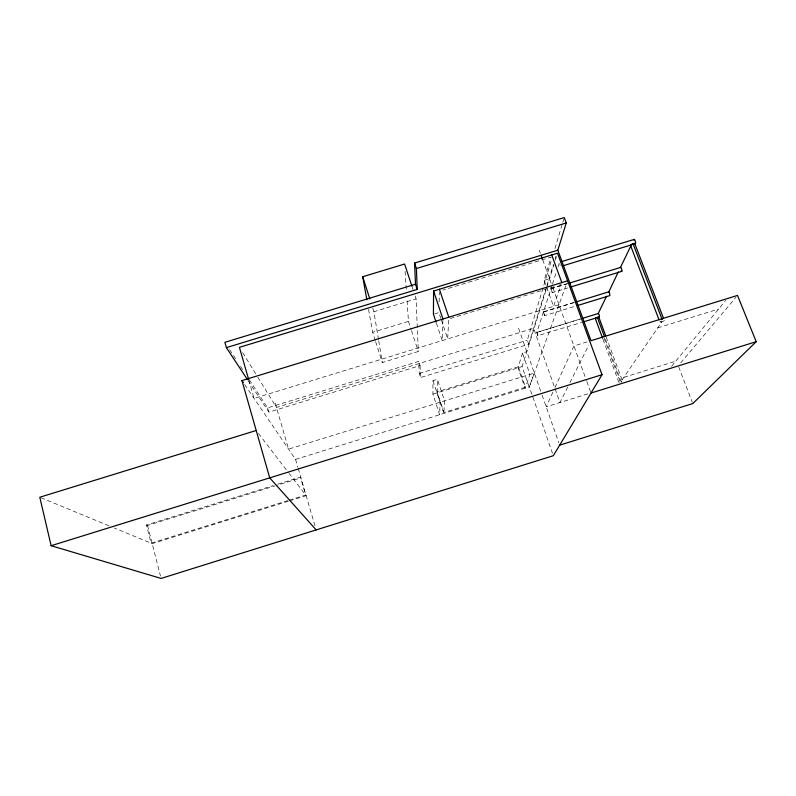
<?xml version="1.0" encoding="UTF-8"?>
<svg xmlns="http://www.w3.org/2000/svg" width="796" height="796" viewBox="0 0 796 796"><rect width="100%" height="100%" fill="white"/><g stroke="black" fill="none" stroke-linecap="round" stroke-linejoin="round"><path stroke-width="0.6" stroke-dasharray="3.98 2.98" d="M432.994 380.667L440.069 402.229L439.641 414.736L432.915 394.159L432.994 380.667L437.402 379.314L444.496 400.856L443.85 413.423L437.103 392.866L437.402 379.314M439.123 301.883L439.332 292.381M442.904 320.211L442.198 340.598L436.477 323.415M574.344 302.4L543.529 311.873L543.748 313.853L544.673 315.634L575.478 306.161M567.538 283.595L551.041 288.65L550.951 289.346L552.265 292.669L567.578 287.973M522.465 353.056L518.047 367.842L525.141 388.229L529.937 374.409L522.465 353.056L526.833 351.713L553.887 264.799M558.772 285.286L561.14 284.56L553.558 306.39L544.156 280.361L551.101 257.078L442.924 290.102M249.307 379.782L267.625 407.88L418.716 361.384L419.223 373.503L420.537 377.543L528.693 344.2L527.28 340.2L551.339 260.431M554.921 248.521L562.464 223.527M562.822 222.333L563.906 218.761M528.693 344.2L546.454 286.878M546.822 285.694L553.419 264.391M555.25 258.471L555.986 256.113M555.339 260.163L556.414 256.68M275.187 403.154L288.57 449.123L534.335 373.055L529.181 386.975L522.067 366.598L526.833 351.713M552.086 285.296L536.832 332.43L537.738 335.683L581.627 322.43M552.464 284.142L556.195 272.61M558.056 266.839L559.548 262.222M552.514 453.372L529.33 386.926L566.802 283.087M552.872 392.149L546.185 406.796L589.518 393.324M554.931 387.652L573.946 345.962L589.866 341.046M567.707 387.065L559.946 402.527L533.618 328.29L276.441 407.452L256.312 374.757M569.926 382.647L588.781 345.116M661.715 322.012C654.76 322.987 670.7 317.873 661.715 322.012L621.059 381.423L619.368 382.12M552.265 292.669L551.17 288.679M544.673 315.634L543.529 311.873M671.535 366.319L725.693 300.41M580.563 318.897L536.832 332.43L580.483 318.977M680.66 362.886L735.922 297.326M537.967 335.892L536.892 332.35M621.785 381.791L620.92 382.16M287.973 500.565L151.101 543.19L146.454 524.972L273.197 485.59M277.933 484.117L300.44 477.132L300.948 477.829L276.162 485.53M623.865 377.324L675.744 361.195M146.454 524.972L147.549 525.489L274.988 485.888M289.157 500.196L305.674 495.052L300.44 477.132M288.391 501.211L152.195 543.638L114.385 528.027M289.575 500.843L306.161 495.679L289.187 473.53M432.915 394.159L522.067 366.598M657.715 327.872L718.599 309.037M244.651 384.548L295.565 459.392L529.33 386.926M559.001 304.719L254.073 398.388L248.969 380.578M543.459 311.962L574.264 302.49M375.632 341.623L382.289 362.548L418.298 351.484L416.089 298.838L414.945 295.356M247.964 380.398L268.859 412.159L420.089 365.593L418.716 361.384M419.223 373.503L527.28 340.2M378.498 339.554L373.901 311.724L416.089 298.838M375.264 340.459L372.677 332.32L408.457 321.365L406.895 298.192M434.517 313.923L438.885 312.589L440.795 318.31M544.156 280.361L549.558 278.709L551.2 283.227M554.036 286.739L448.715 319.017L447.69 338.907L441.183 319.455M550.961 288.759L567.458 283.704M621.905 381.204L621.059 381.423L604.94 337.852M40.944 497.719L109.798 526.136M258.451 433.432L288.431 472.555M229.626 349.593L236.412 360.001M240.482 366.25L243.198 370.409M242.68 352.608L255.665 373.702M560.245 265.516L559.857 264.461M678.699 366.876L692.351 402.408M606.134 336.917L622.542 381.214M604.094 338.091L620.442 382.319M603.03 339.404L618.96 382.518M539.25 250.203L540.355 253.257M542.703 259.755L549.558 278.709M552.842 287.754L586.433 380.418M586.841 381.563L591.01 393.045M518.604 328.27L541.688 394M542.096 395.164L558.852 442.845M411.88 286.072L413.025 289.555M408.457 321.365L411.104 329.474M411.482 330.639L418.298 351.484M372.777 308.221L373.901 311.724M295.565 459.392L297.913 467.461M298.251 468.605L315.126 526.375M267.625 407.88L268.859 412.159M147.549 525.489L160.474 576.035M368.568 309.365L372.677 332.32M378.697 340.768L382.289 362.548M405.084 271.346L406.408 290.868M420.089 365.593L420.537 377.543M518.375 366.737L437.123 391.851L443.899 412.487L525.499 387.194L518.375 366.737"/><path stroke-width="1.19" d="M256.203 430.497L39.8 497.241L51.133 545.708L161.09 578.433L553.329 455.7L602.025 374.717L557.498 253.208L433.581 291.028L433.432 314.251L436.099 322.271M608.562 292.48L618.303 271.904M602.602 338.24L595.279 318.43L595.985 317.763L598.801 317.106L605.706 335.753M598.801 317.106L598.085 317.763M598.124 313.733L606.532 296.251M559.668 445.163L692.789 403.562L756.2 341.683L737.524 295.425L591 340.698L557.817 250.193L566.255 222.95L564.264 217.567L414.587 263.058L415.482 284.222L417.204 289.426L226.392 347.623L224.88 342.31L415.482 284.222M631.278 245.078L620.452 267.456L569.807 282.978M577.856 305.435L609.855 295.595L609.587 293.097L608.721 291.834L575.448 302.132M591.01 393.045L756.2 341.683M51.133 545.708L602.025 374.717M316.161 529.907L269.715 477.869L241.964 380.587L567.628 280.809M582.841 318.251L598.174 313.534C599.149 313.385 600.134 317.843 598.881 316.529M583.995 321.703L595.796 318.072M557.817 250.193L239.427 347.335L248.621 379.394M561.916 261.506L633.984 239.477M563.309 265.685L631.865 244.72M571.11 286.888L621.775 271.346M366.837 299.704L362.717 276.749L404.597 264.023L411.88 286.072M417.204 289.426L416.407 268.531L566.255 222.95M595.935 318.5L595.279 318.43M241.964 380.587L243.307 382.568M226.392 347.623L247.287 379.374M634.8 243.705L663.486 318.241M633.029 243.735L662.182 319.534M630.492 245.377L659.088 319.873M597.298 317.226L604.512 336.708M551.727 254.969L561.817 282.59M541.091 255.297L542.305 258.64M439.402 289.256L448.805 317.216M433.581 291.028L442.944 319.007M414.587 263.058L416.407 268.531M362.717 276.749L369.802 298.898M633.895 240.153A2.249 0.627 73.9 0 1 634.711 239.785A2.249 0.627 73.9 0 1 635.626 242.83A2.249 0.627 73.9 0 1 634.81 243.188M620.392 267.705A2.099 0.547 73.5 0 1 621.248 268.033A2.099 0.547 73.5 0 1 621.965 270.759A2.099 0.547 73.5 0 1 621.238 270.899M630.87 245.566A2.308 0.627 -21.6 0 1 632.193 244.054A2.308 0.627 -21.6 0 1 634.77 243.894"/></g></svg>
